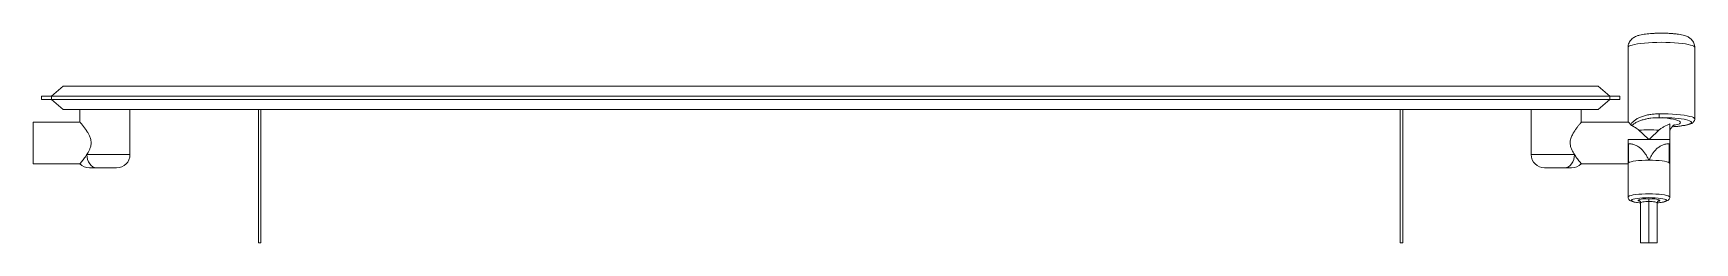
# Paper-space layout '_Dessous' of a CAD drawing. Header units: millimetres. Extents: x -478 to 518, y -87 to 39.
import ezdxf

# ---------------------------------------------------------------- set-up
doc = ezdxf.new("R2010")
doc.units = ezdxf.units.MM

psp = doc.layouts.new('_Dessous')

# ---------------------------------------------------------------- linework, layer by layer
at = {"color": 7, "linetype": 'Continuous', "lineweight": 15}
for p, q in [((478, 30.29), (478, -14.5)), ((518, -12.68), (518, 30.29)), ((-473, 1), (473, 1)), ((-473, 1), (-473, -1)), ((-460, 7), (-467, 1)), ((-467, 1), (-467, -1)), ((-460, 7), (460, 7)), ((467, 1), (460, 7)), ((467, 1), (467, -1)), ((473, 1), (473, -1)), ((-473, -1), (473, -1)), ((-467, -1), (-460, -7)), ((-460, -7), (460, -7)), ((-450, -7), (-450, -14.62)), ((-420, -34), (-420, -7)), ((-343, -87), (-343, -7)), ((-341.5, -87), (-341.5, -7)), ((341.5, -87), (341.5, -7)), ((343, -87), (343, -7)), ((420, -7), (420, -34)), ((450, -14.53), (450, -7)), ((460, -7), (467, -1)), ((-449.9, -14.5), (-478, -14.5)), ((-478, -39.5), (-478, -14.5)), ((478.12, -14.5), (449.98, -14.5)), ((503, -59.55), (503, -15.61)), ((478, -25.04), (503, -25.04)), ((478, -59.55), (478, -25.04)), ((478, -27.51), (478.25, -27.51)), ((478.25, -27.51), (478.25, -38.96)), ((502.75, -27.51), (503, -27.51)), ((502.75, -27.51), (502.75, -38.96)), ((-478, -39.5), (-449.9, -39.5)), ((450, -39.5), (478, -39.5)), ((478.25, -38.96), (478, -38.96)), ((503, -38.96), (502.75, -38.96)), ((-444.19, -42), (-444.19, -42)), ((-428, -42), (-440.06, -42)), ((440.06, -42), (428, -42)), ((485.5, -63.01), (485.5, -87)), ((490.5, -87), (490.5, -60.51)), ((495.5, -87), (495.5, -63.01)), ((-341.5, -87), (-343, -87)), ((343, -87), (341.5, -87)), ((485.5, -87), (495.5, -87))]:
    psp.add_line(p, q, dxfattribs=at)
at = {"color": 8, "linetype": 'Continuous', "lineweight": 15}
for p, q in [((-445.85, -34), (-420, -34)), ((420, -34), (445.85, -34))]:
    psp.add_line(p, q, dxfattribs=at)
at = {"color": 8, "linetype": 'Continuous', "lineweight": 15, "flags": 128}
for points in [[(498, 33.41), (495.33, 33.39), (492.72, 33.3), (490.19, 33.17), (487.81, 32.98), (485.61, 32.74), (483.62, 32.46), (481.9, 32.14), (480.46, 31.79), (479.34, 31.41), (478.54, 31.01), (478.1, 30.6), (478, 30.29)], [(518, 30.29), (517.9, 30.6), (517.46, 31.01), (516.66, 31.41), (515.54, 31.79), (514.1, 32.14), (512.38, 32.46), (510.39, 32.74), (508.19, 32.98), (505.81, 33.17), (503.28, 33.3), (500.67, 33.39), (498, 33.41)], [(496.57, -9.56), (499.31, -9.56), (502.02, -9.61), (504.65, -9.73), (507.17, -9.9), (509.5, -10.12), (511.63, -10.39), (513.5, -10.7), (515.08, -11.05), (516.34, -11.43), (517.26, -11.83), (517.81, -12.25), (518, -12.68)], [(496.72, -11.85), (499.12, -12.01), (501.36, -12.21), (503.39, -12.47), (505.18, -12.77), (506.7, -13.1), (507.91, -13.46), (508.79, -13.85), (509.32, -14.25), (509.5, -14.65), (509.32, -15.06), (508.79, -15.46), (507.91, -15.85), (506.7, -16.21), (505.18, -16.54), (505.18, -16.54)], [(504.44, -17.28), (506.63, -17.13), (508.79, -16.91), (510.73, -16.64), (512.41, -16.34), (513.8, -16), (514.87, -15.64), (515.59, -15.25), (515.95, -14.85), (515.95, -14.45), (515.59, -14.06), (514.87, -13.67), (513.8, -13.3), (512.41, -12.97), (511.7, -12.83)], [(478, -59.55), (478.01, -59.47), (478.28, -59.14), (478.9, -58.82), (479.86, -58.52), (481.12, -58.26), (482.65, -58.03), (484.4, -57.84), (486.34, -57.71), (488.39, -57.62), (490.5, -57.59)], [(490.5, -57.59), (492.61, -57.62), (494.66, -57.71), (496.6, -57.84), (498.35, -58.03), (499.88, -58.26), (501.14, -58.52), (502.1, -58.82), (502.72, -59.14), (502.99, -59.47), (503, -59.55)], [(490.5, -59.88), (488.57, -59.91), (486.71, -59.99), (484.97, -60.13), (483.43, -60.31), (482.12, -60.54), (481.1, -60.79), (480.4, -61.08), (480.04, -61.37), (480.04, -61.68), (480.4, -61.98), (481.1, -62.26), (482.12, -62.52), (483.43, -62.74), (484.97, -62.92), (485.44, -62.97)], [(495.52, -62.97), (496.03, -62.92), (497.57, -62.74), (498.88, -62.52), (499.9, -62.26), (500.6, -61.98), (500.96, -61.68), (500.96, -61.37), (500.6, -61.08), (499.9, -60.79), (498.88, -60.54), (497.57, -60.31), (496.03, -60.13), (494.29, -59.99), (492.43, -59.91), (490.5, -59.88)]]:
    psp.add_lwpolyline(points, dxfattribs=at)
at = {"color": 7, "linetype": 'Continuous', "lineweight": 15, "flags": 128}
for points in [[(-440.06, -42), (-441.19, -41.85), (-442.28, -41.39), (-443.28, -40.65), (-444.16, -39.66), (-444.88, -38.44), (-445.41, -37.06), (-445.74, -35.56), (-445.85, -34)], [(445.85, -34), (445.74, -35.56), (445.41, -37.06), (444.88, -38.44), (444.16, -39.66), (443.28, -40.65), (442.28, -41.39), (441.19, -41.85), (440.06, -42)], [(490.5, -37.39), (488.37, -37.42), (486.3, -37.5), (484.36, -37.64), (482.59, -37.83), (481.06, -38.06), (479.8, -38.33), (478.86, -38.63), (478.25, -38.96)], [(502.75, -38.96), (502.14, -38.63), (501.2, -38.33), (499.94, -38.06), (498.41, -37.83), (496.64, -37.64), (494.7, -37.5), (492.63, -37.42), (490.5, -37.39)], [(484, -61.53), (484.12, -61.33), (484.49, -61.14), (485.1, -60.96), (485.9, -60.81), (486.89, -60.68), (488.01, -60.59), (489.23, -60.53), (490.5, -60.51)], [(490.5, -62.22), (489.52, -62.24), (488.59, -62.28), (487.72, -62.36), (486.96, -62.45), (486.34, -62.57), (485.88, -62.71), (485.6, -62.85), (485.5, -63.01)], [(490.5, -60.51), (491.77, -60.53), (492.99, -60.59), (494.11, -60.68), (495.1, -60.81), (495.9, -60.96), (496.51, -61.14), (496.88, -61.33), (497, -61.53)], [(495.5, -63.01), (495.4, -62.85), (495.12, -62.71), (494.66, -62.57), (494.04, -62.45), (493.28, -62.36), (492.41, -62.28), (491.48, -62.24), (490.5, -62.22)]]:
    psp.add_lwpolyline(points, dxfattribs=at)
at = {"color": 7, "linetype": 'Continuous', "lineweight": 15}
for centre, radius, start, end in [((508.17, -9.98), 11.6, 177.89791, 189.23615), ((490.5, -93.43), 74.31, 85.36904, 94.63096), ((359.28, -157.5), 186.45, 45.26828, 47.80865), ((621.72, -157.5), 186.45, 132.19135, 134.73172), ((498.62, -97.56), 85.73, 81.22331, 91.27301), ((-444.19, -34), 8, 223.09816, 270.00099), ((-428, -34), 8, 270, 0), ((428, -34), 8, 180, 270), ((444.19, -34), 8, 269.9961, 316.54573), ((444.19, -34), 8, 269.99639, 316.54786), ((478.53, -39.41), 0.53, 121.07614, 173.21763), ((502.47, -39.41), 0.53, 6.78237, 58.92386), ((484.01, -63.02), 1.49, 0.35708, 90.35268), ((496.99, -63.02), 1.49, 89.64732, 179.64292)]:
    psp.add_arc(centre, radius, start, end, dxfattribs=at)
at = {"color": 8, "linetype": 'Continuous', "lineweight": 15}
for centre, radius, start, end in [((484.94, -60.9), 1.13, 213.43588, 265.3433), ((496.04, -60.89), 1.15, 274.02591, 326.35716)]:
    psp.add_arc(centre, radius, start, end, dxfattribs=at)
at = {"color": 7, "linetype": 'Continuous', "lineweight": 15}
for points, knots in [([(498, 38.9), (497.61, 38.9), (496.48, 38.89), (494.63, 38.84), (492.48, 38.74), (490.42, 38.58), (488.46, 38.36), (486.61, 38.08), (484.8, 37.69), (483.29, 37.24), (481.99, 36.64), (480.97, 36.02), (480.03, 35.23), (479.2, 34.23), (478.53, 33.06), (478.13, 31.74), (477.95, 30.79), (478, 30.3), (478.01, 30.28)], [0, 0, 0, 0, 0.041085, 0.119369, 0.197992, 0.277359, 0.358156, 0.441636, 0.53064, 0.633799, 0.692542, 0.743969, 0.794188, 0.844389, 0.894981, 0.945993, 0.997298, 1, 1, 1, 1]), ([(517.99, 30.3), (517.97, 30.76), (517.92, 31.68), (517.5, 32.96), (516.89, 34.1), (516.14, 35.04), (515.3, 35.81), (514.39, 36.43), (513.43, 36.92), (512.3, 37.36), (510.92, 37.76), (509.27, 38.1), (507.38, 38.38), (505.38, 38.6), (503.24, 38.76), (501.05, 38.86), (499.29, 38.89), (498.27, 38.9), (498, 38.9)], [0, 0, 0, 0, 0.050591, 0.101277, 0.149262, 0.195585, 0.241301, 0.287914, 0.338118, 0.397065, 0.475223, 0.564714, 0.646207, 0.731495, 0.812944, 0.892548, 0.971262, 1, 1, 1, 1]), ([(479.52, -16.04), (479.86, -15.54), (480.25, -15.05), (480.92, -14.36), (481.15, -14.14), (481.65, -13.7), (481.92, -13.49), (482.74, -12.89), (483.35, -12.52), (484.65, -11.83), (485.37, -11.52), (486.86, -10.97), (487.64, -10.73), (488.88, -10.42), (489.3, -10.32), (490.16, -10.15), (490.6, -10.07), (491.93, -9.86), (492.84, -9.76), (494.68, -9.61), (495.62, -9.57), (496.57, -9.56)], [0, 0, 0, 0, 0.125, 0.125, 0.1875, 0.1875, 0.25, 0.25, 0.375, 0.375, 0.5, 0.5, 0.625, 0.625, 0.6875, 0.6875, 0.75, 0.75, 0.875, 0.875, 1, 1, 1, 1]), ([(-449.9, -14.62), (-449.92, -14.6), (-449.99, -14.52), (-449.28, -15.36), (-448.15, -16.78), (-446.84, -18.53), (-445.69, -20.2), (-444.67, -21.95), (-443.78, -23.89), (-443.34, -25.65), (-443.25, -27.65), (-443.55, -29.38), (-444.3, -31.28), (-445.06, -32.74), (-445.6, -33.6), (-445.85, -34)], [0, 0, 0, 0, 0.056546, 0.169061, 0.289866, 0.378122, 0.468919, 0.538233, 0.609046, 0.70095, 0.725343, 0.816934, 0.880103, 0.944979, 1, 1, 1, 1]), ([(449.98, -14.53), (449.98, -14.52), (450.03, -14.46), (449.6, -14.98), (448.63, -16.17), (447.46, -17.68), (446.32, -19.27), (445.14, -21.1), (444.03, -23.22), (443.25, -25.71), (443.28, -28.56), (444.29, -31.44), (445.3, -33.1), (445.85, -34)], [0, 0, 0, 0, 0.0178439, 0.1322953, 0.2484116, 0.3317216, 0.4174274, 0.502281, 0.5894692, 0.6818003, 0.7749177, 0.8782868, 1, 1, 1, 1]), ([(479.52, -16.04), (479.19, -15.59), (478.65, -14.87), (478.22, -14.5), (478.15, -14.53), (478.12, -14.54)], [0, 0, 0, 0, 0.536018, 0.853931, 1, 1, 1, 1]), ([(480.24, -16.62), (480.07, -16.53), (479.93, -16.44), (479.69, -16.25), (479.59, -16.15), (479.52, -16.04)], [0, 0, 0, 0, 0.5, 0.5, 1, 1, 1, 1]), ([(496.72, -11.85), (495.01, -11.84), (493.34, -11.94), (491.3, -12.19), (490.89, -12.25), (490.09, -12.38), (489.7, -12.45), (488.54, -12.68), (487.79, -12.86), (486.35, -13.28), (485.66, -13.51), (484.35, -14.02), (483.74, -14.3), (482.88, -14.75), (482.61, -14.9), (482.07, -15.22), (481.81, -15.39), (481.08, -15.89), (480.64, -16.25), (480.24, -16.62)], [0, 0, 0, 0, 0.25, 0.25, 0.3125, 0.3125, 0.375, 0.375, 0.5, 0.5, 0.625, 0.625, 0.75, 0.75, 0.8125, 0.8125, 0.875, 0.875, 1, 1, 1, 1]), ([(484.5, -19.36), (484.17, -19.06), (483.83, -18.8), (483.13, -18.3), (482.77, -18.06), (481.69, -17.39), (480.96, -16.98), (480.24, -16.62)], [0, 0, 0, 0, 0.25, 0.25, 0.5, 0.5, 1, 1, 1, 1]), ([(503, -15.61), (501.91, -16.03), (500.82, -16.56), (499.17, -17.48), (498.62, -17.81), (497.81, -18.34), (497.54, -18.53), (497.01, -18.93), (496.75, -19.13), (496.5, -19.36)], [0, 0, 0, 0, 0.5, 0.5, 0.75, 0.75, 0.875, 0.875, 1, 1, 1, 1]), ([(503.04, -21.07), (503.03, -20.85), (503.01, -20.17), (503.29, -19.13), (503.77, -18.06), (504.37, -17.24), (504.94, -16.67), (505.41, -16.32), (505.7, -16.15), (505.82, -16.11), (505.79, -16.12), (505.78, -16.12)], [0, 0, 0, 0, 0.080965, 0.237511, 0.381509, 0.514788, 0.637966, 0.754211, 0.870844, 0.994523, 1, 1, 1, 1]), ([(504.34, -17.31), (504.59, -17.3), (505.6, -17.25), (507.28, -17.11), (509.34, -16.89), (511.21, -16.63), (512.88, -16.33), (514.35, -15.97), (515.64, -15.54), (516.57, -15.08), (517.28, -14.49), (517.73, -13.87), (518, -13.21), (517.97, -12.79), (517.96, -12.66)], [0, 0, 0, 0, 0.032946, 0.137468, 0.242372, 0.347909, 0.454523, 0.563103, 0.675702, 0.798029, 0.86117, 0.919167, 0.974259, 1, 1, 1, 1]), ([(478.25, -27.51), (478.96, -27.51), (479.66, -27.59), (481.03, -27.86), (481.7, -28.06), (482.67, -28.46), (482.99, -28.61), (483.61, -28.93), (483.91, -29.1), (484.49, -29.48), (484.78, -29.68), (485.33, -30.1), (485.6, -30.33), (486.89, -31.5), (487.75, -32.58), (488.87, -34.33), (489.21, -34.93), (489.71, -35.85), (489.87, -36.16), (490.19, -36.77), (490.34, -37.08), (490.5, -37.39)], [0, 0, 0, 0, 0.125, 0.125, 0.25, 0.25, 0.3125, 0.3125, 0.375, 0.375, 0.4375, 0.4375, 0.5, 0.5, 0.75, 0.75, 0.875, 0.875, 0.9375, 0.9375, 1, 1, 1, 1]), ([(502.75, -27.51), (502.04, -27.51), (501.34, -27.59), (499.97, -27.86), (499.3, -28.06), (498.33, -28.46), (498.01, -28.61), (497.39, -28.93), (497.09, -29.1), (496.51, -29.48), (496.22, -29.68), (495.67, -30.1), (495.4, -30.33), (494.11, -31.5), (493.25, -32.58), (492.13, -34.33), (491.79, -34.93), (491.29, -35.85), (491.13, -36.16), (490.81, -36.77), (490.66, -37.08), (490.5, -37.39)], [0, 0, 0, 0, 0.125, 0.125, 0.25, 0.25, 0.3125, 0.3125, 0.375, 0.375, 0.4375, 0.4375, 0.5, 0.5, 0.75, 0.75, 0.875, 0.875, 0.9375, 0.9375, 1, 1, 1, 1]), ([(-445.85, -34), (-446.45, -34.87), (-447.37, -36.22), (-448.49, -37.65), (-449.37, -38.74), (-449.99, -39.49), (-449.92, -39.41), (-449.9, -39.38)], [0, 0, 0, 0, 0.2887862, 0.4484821, 0.6122881, 0.8786541, 1, 1, 1, 1]), ([(445.85, -34), (446.11, -34.4), (446.37, -34.78), (446.88, -35.51), (447.13, -35.85), (447.61, -36.51), (447.85, -36.82), (448.18, -37.25), (448.29, -37.39), (448.51, -37.66), (448.61, -37.79), (449.1, -38.41), (449.43, -38.81), (449.71, -39.15), (449.76, -39.21), (449.85, -39.32), (449.88, -39.36), (449.97, -39.46), (450, -39.5), (450, -39.5)], [0, 0, 0, 0, 0.125, 0.125, 0.25, 0.25, 0.375, 0.375, 0.4375, 0.4375, 0.5, 0.5, 0.75, 0.75, 0.8125, 0.8125, 0.875, 0.875, 1, 1, 1, 1]), ([(-444.19, -42), (-444.18, -42), (-444.16, -42), (-443.95, -42), (-443.68, -42), (-443.47, -42), (-443.42, -42)], [0, 0, 0, 0, 0.178805, 0.459496, 0.872737, 1, 1, 1, 1]), ([(-440.06, -42), (-440.47, -42), (-441.53, -42), (-442.8, -42), (-443.55, -42), (-443.89, -42), (-444.16, -42), (-444.17, -42), (-444.18, -42)], [0, 0, 0, 0, 0.265748, 0.706661, 0.727496, 0.855034, 0.94232, 1, 1, 1, 1]), ([(444.17, -42), (444.17, -42), (444.19, -42), (443.93, -42), (443.54, -42), (442.69, -42), (441.62, -42), (440.6, -42), (440.06, -42)], [0, 0, 0, 0, 0.0283484, 0.0996876, 0.3022304, 0.3396753, 0.6510677, 1, 1, 1, 1]), ([(443.11, -42), (443.32, -42), (443.69, -42), (444.1, -42), (444.16, -42), (444.19, -42)], [0, 0, 0, 0, 0.4255197, 0.7419027, 1, 1, 1, 1]), ([(478.03, -59.55), (478.03, -59.65), (477.99, -60.03), (478.23, -60.62), (478.64, -61.19), (479.14, -61.59), (479.74, -61.93), (480.55, -62.22), (481.63, -62.5), (482.99, -62.73), (484.28, -62.9), (485.19, -62.97), (485.5, -62.99)], [0, 0, 0, 0, 0.02954, 0.1061, 0.177458, 0.253088, 0.344134, 0.471904, 0.625244, 0.769338, 0.920707, 1, 1, 1, 1]), ([(495.5, -63), (496.03, -62.95), (497.11, -62.86), (498.55, -62.65), (499.85, -62.39), (500.87, -62.09), (501.63, -61.74), (502.22, -61.32), (502.69, -60.76), (502.98, -60.14), (502.97, -59.71), (502.96, -59.56)], [0, 0, 0, 0, 0.137992, 0.2851988, 0.4357602, 0.5941643, 0.7171293, 0.8037538, 0.8810531, 0.9571602, 1, 1, 1, 1]), ([(484.97, -61.97), (484.97, -61.97), (484.94, -61.96), (485.04, -62), (485.27, -62.23), (485.48, -62.62), (485.49, -62.91), (485.5, -63.01)], [0, 0, 0, 0, 0.004649, 0.281926, 0.54028, 0.842025, 1, 1, 1, 1]), ([(495.5, -63.01), (495.53, -62.79), (495.59, -62.41), (495.87, -62.08), (496.02, -61.97), (496.02, -61.98), (496.02, -61.98)], [0, 0, 0, 0, 0.340931, 0.609794, 0.843746, 1, 1, 1, 1])]:
    psp.add_open_spline(points, degree=3, knots=knots, dxfattribs=at)

doc.saveas('drawing.dxf')
